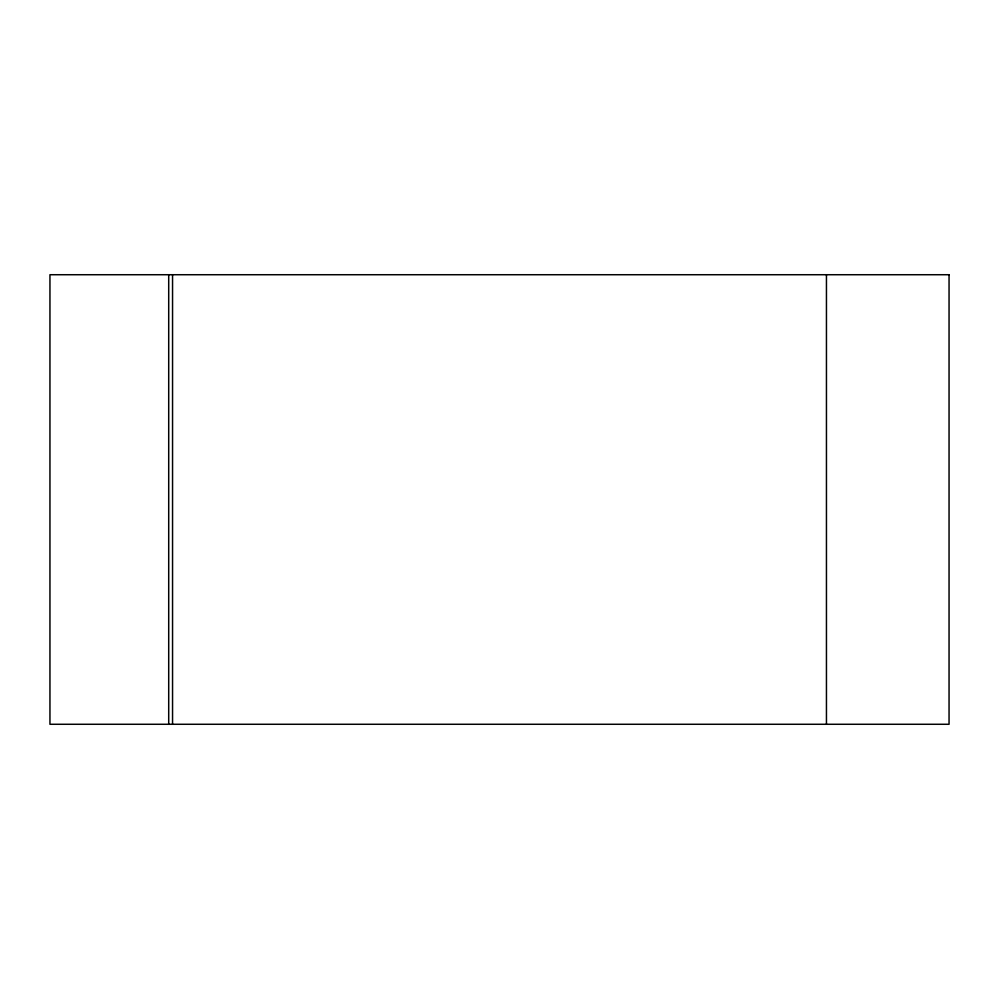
<?xml version="1.0" encoding="UTF-8"?>
<svg xmlns="http://www.w3.org/2000/svg" width="999" height="999" viewBox="0 0 999 999"><rect width="100%" height="100%" fill="white"/><g stroke="black" fill="none" stroke-linecap="round" stroke-linejoin="round"><path stroke-width="1.5" d="M826.448 274.725L826.448 724.275M172.552 274.725L172.552 724.275M168.706 274.725L168.706 724.275M949.05 274.725L49.95 274.725L49.95 724.275L949.05 724.275L949.05 274.725"/></g></svg>
